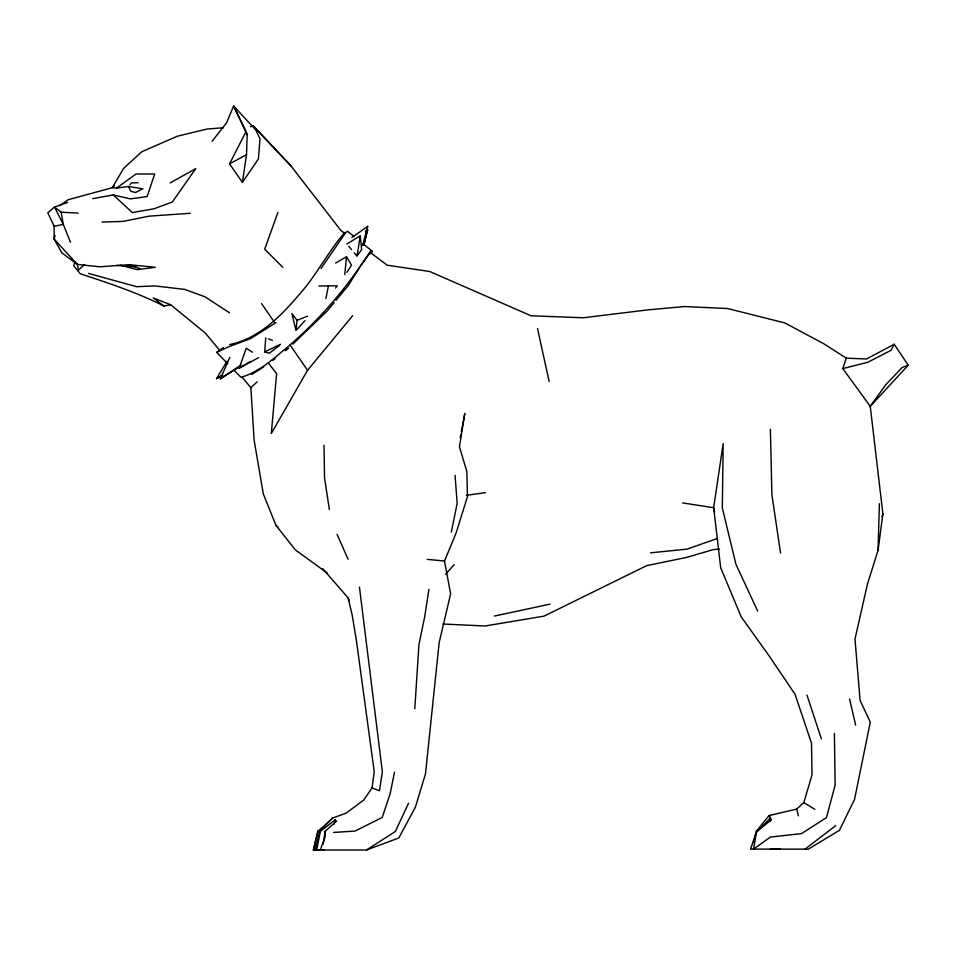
<?xml version="1.0" encoding="UTF-8"?>
<svg xmlns="http://www.w3.org/2000/svg" width="956" height="956" viewBox="0 0 956 956"><rect width="100%" height="100%" fill="white"/><g stroke="black" fill="none" stroke-linecap="round" stroke-linejoin="round"><path stroke-width="1.43" d="M770.369 820.965L770.381 818.001L769.006 815.588L796.707 809.099L803.817 802.598L812.014 774.862L811.525 743.314L795.034 694.271L769.592 656.569L741.199 616.847L720.693 567.768L713.666 507.744L723.166 443.62L722.33 508.018L735.941 564.351L757.702 611.123M67.685 202.433L54.48 207.046L47.8 212.865L54.169 226.297L54.074 238.964L61.722 252.707L77.293 264.382L99.83 266.796L129.024 264.704L155.302 267.286L137.186 269.652L120.456 265.23M315.074 850.015L324.287 850.004L313.401 850.004L317.703 831.529L332.425 818.264L320.033 830.824L315.074 850.015L316.651 850.004L320.344 831.338L335.138 819.925L336.632 821.192L325.136 831.182L325.064 837.181L320.212 850.004M770.249 849.107L808.298 849.167L839.452 830.298L854.545 799.383L870.295 722.139L860.101 700.437L854.987 639.062L867.546 583.698L878.074 550.309L879.377 503.693M212.053 141.321L226.62 122.774L233.623 105.985L246.062 131.546L229.536 163.846L242.394 182.345L246.505 154.741L247.162 134.665L246.421 132.585M414.796 708.719L418.931 644.702L424.643 617.074L428.897 589.446M279.558 345.403L269.317 353.194L264.728 351.856L265.732 337.862M344.769 274.503L346.466 256.758L335.58 263.091M295.99 330.537L297.053 320.308L292.775 314.608M331.959 818.264L346.048 813.209L363.639 800.136L372.063 787.959L374.226 771.659L356.564 641.596L352.238 615.353L348.175 597.966L322.65 568.605M878.074 550.309L882.89 513.91L870.247 406.264L842.798 368.598L846.275 358.165L866.506 358.978L894.207 344.28L908.2 365.204L869.924 406.718M323.2 844.22L325.136 831.182M346.897 244.007L360.245 235.845L357.03 256.16L354.27 252.85M756.865 831.863L770.381 818.001L771.373 819.842L756.555 831.648L753.519 849.107L770.452 837.05L801.439 833.644L826.462 817.619L835.114 785.151L834.409 733.491M460.23 437.693L460.768 434.825M461.318 431.969L464.831 413.386L459.442 446.751L466.875 471.666L467.484 496.57L456.179 532.791L444.516 561.029L450.623 593.843L439.151 642.623L425.504 773.822L415.418 807.067L398.772 837.994L366.483 850.004L314.094 850.004M364.009 245.25L367.654 226.357L351.904 237.554M394.493 772.09L390.168 793.815L382.185 817.464L355.011 831.075L333.56 832.449M325.877 298.547L328.446 285.892L337.301 285.82L335.58 288.043M451.34 532.026L457.159 503.358L455.056 475.275M371.478 253.519L372.027 251.046L363.137 243.864M318.348 830.728L313.401 850.004M334.062 824.227L335.138 819.925M363.854 244.736L367.678 229.739L365.312 231.376M362.706 245.31L367.654 226.357M753.507 842.188L756.447 831.123L769.006 815.588L770.464 815.588M363.877 243.338L367.678 229.739M55.101 235.666L54.074 238.964L77.293 264.382M881.982 516.694L882.89 513.91M756.555 831.648L750.568 849.107L780.239 849.107M258.598 357.64L239.239 368.144L246.206 348.247L252.432 352.202M277.921 212.375L264.692 249.205L282.821 267.345M75.321 261.693L73.636 265.625L80.208 273.715C108.626 283.203 137.21 292.452 164.05 306.099L170.67 304.737L205.241 332.999L219.51 350.099M237.924 367.845L220.358 378.803L229.834 357.365M408.511 803.327L395.33 831.529L366.483 850.004M894.207 344.28L891.112 350.29L867.881 362.24L842.798 368.598M352.633 315.743L307.533 370.283L271.301 433.534L276.619 373.665L268.457 363.125M222.784 375.266L216.522 378.612L227.014 361.237M346.92 272.364L351.509 265.135L346.466 256.758M321.037 268.469L345.63 232.619L347.578 231.28L354.246 236.67M242.394 182.345L258.407 158.995L260.008 138.775L255.622 129.789L233.623 105.985L247.162 134.665M357.795 255.061L361.655 249.528L360.245 235.845M870.247 406.264L885.674 384.874L902.213 367.439L908.2 365.204M334.146 302.586L327.502 310.64L292.847 344.148M336.046 300.292L348.402 285.342L360.567 265.72L369.279 253.961L370.725 253.579M129.956 184.699L131.534 182.883L138.142 182.727M445.568 574.233L454.267 564.554M296.981 329.438L304.976 320.69M114.421 185.631L112.306 187.711L68.091 199.744L59.69 205.636M327.358 573.134L295.344 549.879L275.997 525.442L263.318 493.917L254.105 440.011L250.878 387.73L257.092 381.862M84.522 264.501L78.44 270.082L77.209 263.402M344.901 232.428C328.171 251.368 316.783 274.802 299.849 293.815C280.933 316.089 259.219 338.448 229.643 344.566M317.703 831.529L321.132 828.888M272.926 360.269L275.173 358.548M285.27 350.792L288.64 348.211M804.964 849.167L835.711 825.637M227.803 363.806L216.677 352.382L219.94 349.956M318.288 831.565L320.619 829.832M263.76 366.937L251.559 374.477M223.513 127.769L207.344 128.988L177.41 136.17L141.763 151.765L123.527 168.471L112.306 187.711L116.548 188.093L135.955 174.028L154.681 173.992L147.128 196.589L130.339 198.884L113.25 194.928L92.66 198.669M220.358 378.803L240.936 365.049M275.961 322.638L250.568 338.603L228.4 346.909L216.677 352.382M216.522 378.612L221.505 375.589M239.239 368.144L250.353 361.488M170.18 182.931L195.789 168.614L172.319 202.015L153.856 208.838L132.334 212.555L113.25 194.928M229.536 163.846L246.505 154.741M221.027 348.964L223.489 347.709M264.728 351.856L280.514 344.303M250.353 126.766L252.91 125.559L290.839 165.758L340.862 230.468L344.435 233.133M297.053 320.308L307.378 316.245M717.394 538.455L687.161 549.138L650.57 552.831M494.491 616.034L550.047 604.144M54.169 226.297L63.287 224.373L70.445 242.179M372.027 251.046L370.211 251.404C347.446 287.099 320.009 319.316 287.732 346.873C273.416 358.751 259.255 371.992 240.948 377.309L233.873 370.044M466.277 495.304L485.469 492.639M116.548 188.093L128.391 186.504L130.936 191.355L135.525 192.503L142.91 188.774L128.391 186.504M190.113 213.296L149.256 216.128L123.049 221.398L102.041 222.067M719.569 549.126L713.618 549.497L686.862 557.348L646.603 565.665L544.012 616.154L485.122 625.989L442.879 624.017M318.886 286.023L328.446 285.892M61.184 212.208L63.287 224.373L54.48 207.046L61.184 212.208L78.081 213.104M135.848 266.891L116.811 265.35M427.224 559.368L444.516 561.029M682.572 502.904L713.666 507.744L714.586 511.986M88.549 273.416L136.612 286.692L155.051 285.928L184.867 289.429L204.99 296.826L229.476 312.767M129.024 264.704L139.779 268.552M268.409 338.83L272.436 340.288M372.063 787.959L379.448 790.755L382.364 771.803L359.456 587.175M170.67 304.737L153.235 297.914L164.05 306.099M803.817 802.598L814.847 809.326M846.275 358.165L823.809 343.778L784.9 322.961L727.6 308.513L684.484 306.553L648.06 309.852L583.291 317.774L531.058 315.791L429.71 271.504L387.228 265.194L370.581 252.731M275.997 525.442L278.196 527.294M290.839 165.758L252.91 125.559M348.737 246.218L351.497 249.528M242.322 377.465L250.878 387.73M261.514 303.542L274.432 322.28M290.122 345.032L307.533 370.283M233.623 105.985L236.072 109.558M337.086 534.392L348.056 559.176M348.175 597.966L349.215 600.655M806.983 695.108L821.383 738.916M796.707 809.099L798.415 815.827M291.915 313.472L295.643 329.115M849.585 698.991L855.632 725.102M537.523 328.529L549.138 381.54M329.378 509.596L324.526 477.797L324.024 445.257M780.562 553.106L771.91 494.861L770.381 429.232"/></g></svg>
